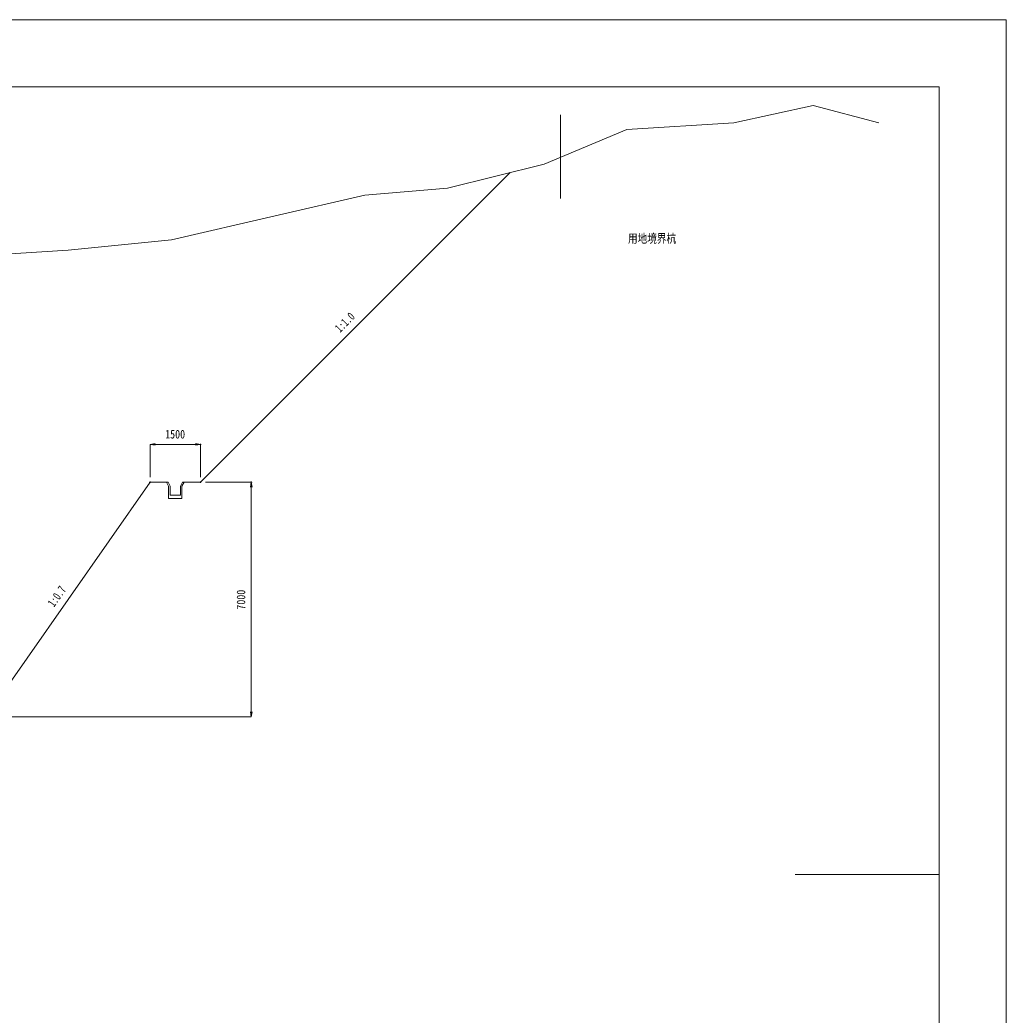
# Model space of a CAD drawing. Units: millimetres, scale not verified. Extents: x -42050 to 42050, y -32200 to 29700.
# Drawn here: x 12621 to 42050, y 0 to 29700 of the extents above; entities that cross this region are included whole.
import ezdxf
from ezdxf.enums import TextEntityAlignment as Align

# ---------------------------------------------------------------- set-up
doc = ezdxf.new("R2010")
doc.units = ezdxf.units.MM
doc.header["$LTSCALE"] = 100
doc.header["$PDMODE"] = 32
doc.header["$PDSIZE"] = 20
for name, color, linetype, lineweight in [('0-0_0', 7, 'Continuous', 18), ('0-2_D-TTL', 134, 'Continuous', 9), ('0-6_D-BGD', 7, 'Continuous', 18), ('0-7_D-BMK', 134, 'Continuous', 9), ('0-8_D-BMK-ROW', 30, 'Continuous', 18), ('0-9_D-BMK-HTXT', 7, 'Continuous', 18), ('0-A_D-STR', 1, 'Continuous', 18), ('0-C_D-STR-STRB', 4, 'Continuous', 18), ('0-D_D-STR-DIM', 7, 'Continuous', 18)]:
    doc.layers.add(name, color=color, linetype=linetype, lineweight=lineweight)
doc.layers.add('0-1_DEFPOINTS', color=7, linetype='Continuous')
doc.layers.add('0-E_D-STR-TXT', color=7, linetype='Continuous')
doc.styles.add('ＭＳ ゴシック', font='')
doc.styles.get('ＭＳ ゴシック').set_extended_font_data('MS Gothic')

# ---------------------------------------------------------------- blocks, each defined once
blk = doc.blocks.new('open_arrow_20')
at = {"layer": '0-0_0'}
blk.add_line((0, 0), (-0.5, 0), dxfattribs=at)
blk.add_lwpolyline([(-3.75, 0.625), (0, 0), (-3.75, -0.625)], dxfattribs=at)
blk = doc.blocks.new('D84')
at = {"layer": '0-1_DEFPOINTS'}
for p in [(30028.19, 22800.14), (30786.26, 22800.14), (26828.19, 19300.14)]:
    blk.add_point(p, dxfattribs=at)
at = {"layer": '0-D_D-STR-DIM'}
for p, q in [((30103.19, 22800.14), (30786.26, 22800.14)), ((30786.26, 19310.14), (30786.26, 22790.14)), ((26903.19, 19300.14), (30786.26, 19300.14))]:
    blk.add_line(p, q, dxfattribs=at)
at = {"layer": '0-D_D-STR-DIM', "xscale": 20, "yscale": 20}
for p, rotation in [((30786.26, 22800.14), 90), ((30786.26, 19300.14), 270)]:
    blk.add_blockref('open_arrow_20', p, dxfattribs=dict(at, rotation=rotation))
at = {"layer": '0-D_D-STR-DIM', "style": 'ＭＳ ゴシック', "width": 0.85}
blk.add_text('7000', height=128.3, rotation=90, dxfattribs=at).set_placement((30736.26, 20900.25), align=Align.BOTTOM_LEFT)
blk = doc.blocks.new('D86')
at = {"layer": '0-1_DEFPOINTS'}
for p in [(30028.19, 23365.54), (29278.19, 22800.14), (30028.19, 22800.14)]:
    blk.add_point(p, dxfattribs=at)
at = {"layer": '0-D_D-STR-DIM'}
for p, q in [((29278.19, 22875.14), (29278.19, 23365.54)), ((29288.19, 23365.54), (30018.19, 23365.54)), ((30028.19, 22875.14), (30028.19, 23365.54))]:
    blk.add_line(p, q, dxfattribs=at)
at = {"layer": '0-D_D-STR-DIM', "xscale": 20, "yscale": 20, "rotation": 180}
blk.add_blockref('open_arrow_20', (29278.19, 23365.54), dxfattribs=at)
at = {"layer": '0-D_D-STR-DIM', "xscale": 20, "yscale": 20}
blk.add_blockref('open_arrow_20', (30028.19, 23365.54), dxfattribs=at)
at = {"layer": '0-D_D-STR-DIM', "style": 'ＭＳ ゴシック', "width": 0.85}
blk.add_text('1500', height=128.3, dxfattribs=at).set_placement((29503.3, 23415.54), align=Align.BOTTOM_LEFT)

msp = doc.modelspace()

# ---------------------------------------------------------------- linework, layer by layer
at = {"layer": '0-0_0'}
msp.add_lwpolyline([(-42050, -29700), (42050, -29700), (42050, 29700), (-42050, 29700)], close=True, dxfattribs=at)
at = {"layer": '0-2_D-TTL'}
for p, q in [((40050, 27700), (-39050, 27700)), ((40050, -27700), (40050, 27700))]:
    msp.add_line(p, q, dxfattribs=at)
msp.add_lwpolyline([(-40050, 27700), (40050, 27700), (40050, -27700)], dxfattribs=at)
at = {"layer": '0-6_D-BGD'}
msp.add_lwpolyline([(-36700.9, 20147.8), (-32582.6, 21485.6), (-29802.8, 22206), (-27228.9, 22514.7), (-24758, 22514.7), (-21360.4, 21897.3), (-17551.1, 21279.8), (-15183.1, 21074), (-9829.4, 20868.2), (-5402.2, 21794.4), (-563.3, 22514.7), (3143.1, 22617.6), (7055.4, 22617.6), (10761.9, 22617.6), (14056.4, 22823.5), (17145.1, 23132.2), (20233.8, 23852.6), (22910.7, 24470), (25381.6, 24675.9), (28264.4, 25396.2), (30735.3, 26425.3), (33927, 26631.2), (36295, 27145.7), (38251.1, 26631.2)], dxfattribs=at)
at = {"layer": '0-7_D-BMK'}
msp.add_line((35758.1, 4196.6), (40050, 4196.6), dxfattribs=at)
at = {"layer": '0-8_D-BMK-ROW'}
msp.add_line((28748.5, 24369.5), (28748.5, 26869.5), dxfattribs=at)
at = {"layer": '0-A_D-STR'}
for p, q in [((18006.4, 15900.3), (27248.5, 25142.4)), ((17471.7, 15900.3), (18006.4, 15900.3))]:
    msp.add_line(p, q, dxfattribs=at)
msp.add_lwpolyline([(11606.4, 8900.3), (16506.4, 15900.3), (17041, 15900.3)], dxfattribs=at)
at = {"layer": '0-C_D-STR-STRB'}
for points in [[(16994.1, 15900.3), (17056.9, 15785.3), (17056.9, 15415.2), (17455.9, 15415.2), (17455.9, 15785.3), (17518.7, 15900.3)], [(17041, 15900.3), (17103.8, 15785.3), (17103.8, 15512.4), (17409, 15512.4), (17409, 15785.3), (17471.7, 15900.3)]]:
    msp.add_lwpolyline(points, dxfattribs=at)

# ---------------------------------------------------------------- block references
at = {"layer": '0-D_D-STR-DIM', "xscale": 2, "yscale": 2}
for name in ['D86', 'D84']:
    msp.add_blockref(name, (-42050, -29700), dxfattribs=at)

# ---------------------------------------------------------------- texts
at = {"layer": '0-9_D-BMK-HTXT', "style": 'ＭＳ ゴシック', "width": 0.8}
msp.add_text('用地境界杭', height=256.6, dxfattribs=at).set_placement((30766.7, 22970.4), align=Align.BOTTOM_LEFT)
at = {"layer": '0-E_D-STR-TXT', "style": 'ＭＳ ゴシック', "width": 0.75}
for s, rotation, p in [('1:1.0', 45, (22229.7, 20300.4)), ('1:0.7', 55.008, (13703.1, 12113.6))]:
    msp.add_text(s, height=256.6, rotation=rotation, dxfattribs=at).set_placement(p, align=Align.BOTTOM_LEFT)

doc.saveas('drawing.dxf')
